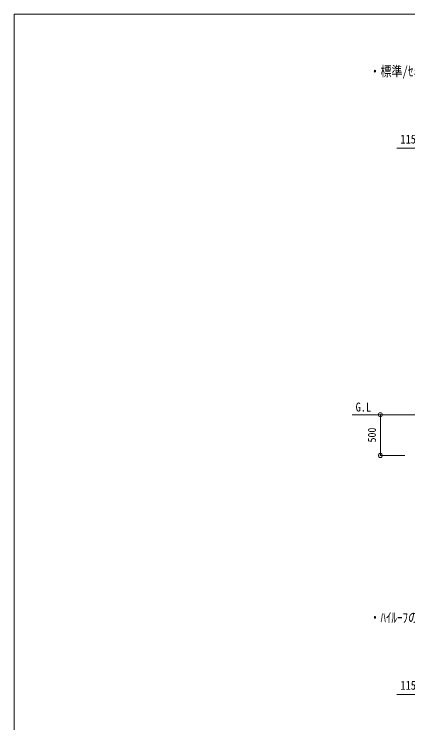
# Model space of a CAD drawing. Units: millimetres at full size, sheet at 1:50. Extents: x -14053 to 14053, y -9700 to 9700.
# Drawn here: x -14053 to -9216, y 995 to 9700 of the extents above; entities that cross this region are included whole.
import ezdxf
from ezdxf.enums import TextEntityAlignment as Align

# ---------------------------------------------------------------- set-up
doc = ezdxf.new("R2010")
doc.units = ezdxf.units.MM
doc.header["$LTSCALE"] = 50
doc.header["$PDMODE"] = 32
doc.header["$PDSIZE"] = 50
for name, color, linetype, lineweight in [('0-4_設備', 7, 'Continuous', 9), ('0-6_手摺', 6, 'Continuous', 9), ('0-7_ハッチ', 7, 'Continuous', 9), ('0-8_外構', 6, 'Continuous', 9), ('0-D_記号', 7, 'Continuous', 9), ('F-0_ﾚｲﾔ240', 7, 'Continuous', 9)]:
    doc.layers.add(name, color=color, linetype=linetype, lineweight=lineweight)
doc.styles.add('ＭＳ ゴシック', font='')
doc.styles.get('ＭＳ ゴシック').set_extended_font_data('MS Gothic')

msp = doc.modelspace()

# ---------------------------------------------------------------- linework, layer by layer
at = {"layer": '0-4_設備'}
msp.add_line((-8886.97, 4779.27), (-9899.92, 4779.27), dxfattribs=at)
at = {"layer": '0-6_手摺'}
msp.add_line((-9553.47, 4779.27), (-9553.47, 4279.27), dxfattribs=at)
at = {"layer": '0-8_外構'}
for p, q in [((-8939.97, 8052.39), (-9351.08, 8052.39)), ((-9553.47, 4779.27), (-9253.47, 4779.27)), ((-9553.47, 4279.27), (-9253.47, 4279.27)), ((-8939.97, 1342.51), (-9351.08, 1342.51))]:
    msp.add_line(p, q, dxfattribs=at)
for p in [(-9553.47, 4779.27), (-9553.47, 4279.27)]:
    msp.add_point(p, dxfattribs=at)
at = {"layer": 'F-0_ﾚｲﾔ240', "color": 5, "lineweight": 5}
for q in [(-14053.43, -9700), (13346.57, 9700)]:
    msp.add_line((-14053.43, 9700), q, dxfattribs=at)

# ---------------------------------------------------------------- texts
at = {"layer": '0-7_ハッチ', "style": 'ＭＳ ゴシック', "width": 0.85}
msp.add_text('G.L', height=110, dxfattribs=at).set_placement((-9857.91, 4786.1), align=Align.BOTTOM_LEFT)
at = {"layer": '0-8_外構', "color": 7, "style": 'ＭＳ ゴシック', "width": 0.85}
for p in [(-9307.2, 8077.82), (-9307.2, 1367.94)]:
    msp.add_text('115.5', height=110, dxfattribs=at).set_placement(p, align=Align.BOTTOM_LEFT)
at = {"layer": '0-8_外構', "color": 7, "style": 'ＭＳ ゴシック', "width": 0.9}
msp.add_text('500', height=98.97, rotation=90, dxfattribs=at).set_placement((-9578.47, 4439.27), align=Align.BOTTOM_LEFT)
at = {"layer": '0-D_記号', "style": 'ＭＳ ゴシック', "width": 0.8}
for s, p in [('・標準/ｾﾐﾊｲﾙｰﾌの場合', (-9687.84, 8899.1)), ('・ﾊｲﾙｰﾌの場合', (-9687.84, 2189.22))]:
    msp.add_text(s, height=123.7, dxfattribs=at).set_placement(p, align=Align.BOTTOM_LEFT)

doc.saveas('drawing.dxf')
